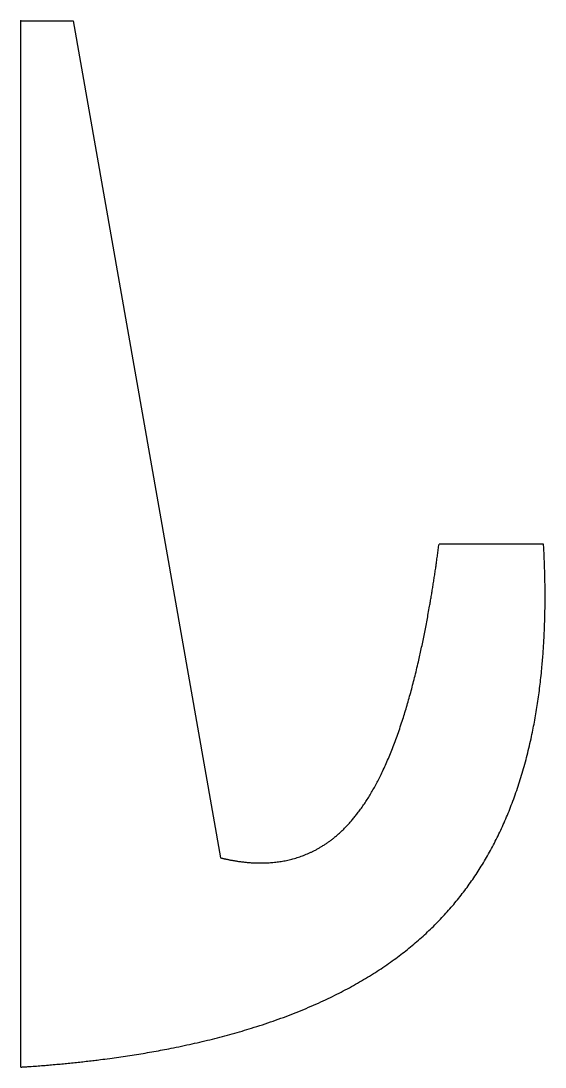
# Model space of a CAD drawing. Header units: millimetres. Extents: x 0 to 2.51, y -5 to 0.
import ezdxf

# ---------------------------------------------------------------- set-up
doc = ezdxf.new("R2010")
doc.units = ezdxf.units.MM
doc.layers.get('0').update_dxf_attribs({"linetype": 'CONTINUOUS'})

msp = doc.modelspace()

# ---------------------------------------------------------------- linework, layer by layer
for p, q in [((0, -5), (0, 0)), ((0, 0), (0.25, 0)), ((0.25, 0), (0.9553, -4)), ((2.5, -2.5), (2, -2.5))]:
    msp.add_line(p, q)
for points in [[(0, -5), (0.1046, -4.9934), (0.3091, -4.9763), (0.6017, -4.9395), (0.963, -4.8676), (1.3632, -4.7369), (1.7074, -4.5617), (1.9908, -4.3382), (2.2102, -4.0639), (2.3677, -3.7404), (2.4676, -3.3713), (2.5053, -3.0424), (2.5112, -2.778), (2.5054, -2.5939), (2.5, -2.5)], [(0.9553, -4), (0.9891, -4.0083), (1.0556, -4.0214), (1.1517, -4.0306), (1.2728, -4.0218), (1.4114, -3.9731), (1.5364, -3.8839), (1.6469, -3.7518), (1.7428, -3.5765), (1.8252, -3.361), (1.8953, -3.109), (1.9424, -2.8809), (1.973, -2.6958), (1.9913, -2.5663), (2, -2.5)]]:
    msp.add_open_spline(points, degree=5)
msp.add_point((0, 0))
msp.add_point((0, 0))
msp.add_point((0, 0))
msp.add_point((0, 0))

doc.saveas('drawing.dxf')
